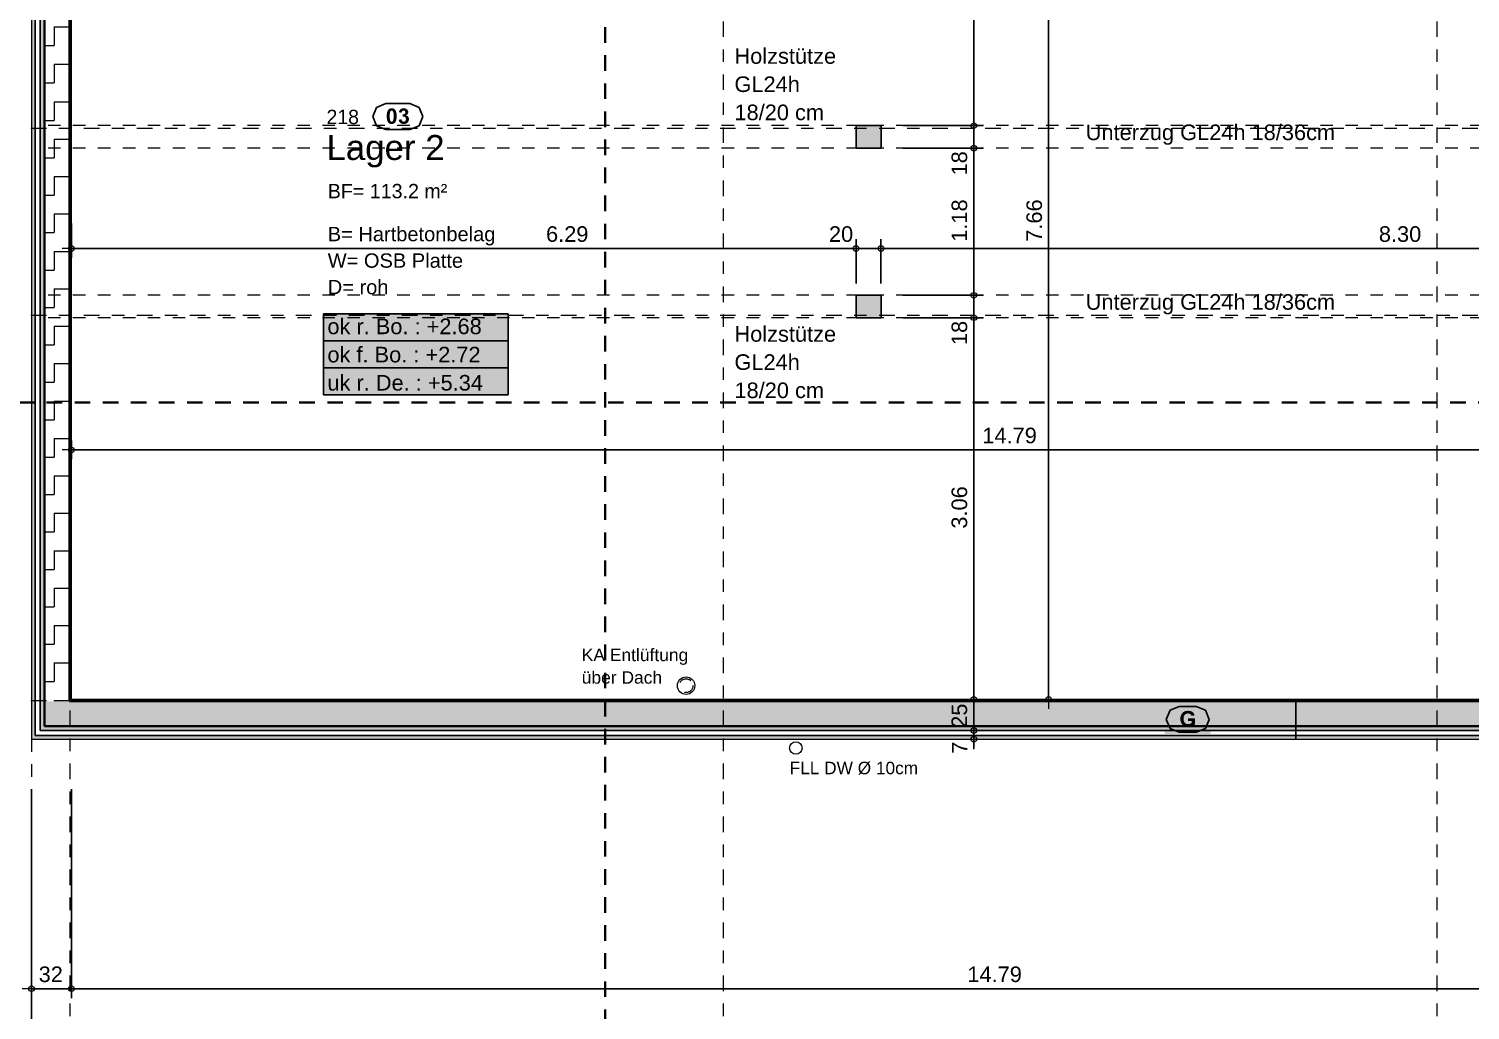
# Model space of a CAD drawing. Header units: metres. Extents: x -94.5 to -10.5, y 121.5 to 156.5.
# Drawn here: x -77.15 to -65.6, y 133.27 to 141.13 of the extents above; entities that cross this region are included whole.
import ezdxf

# ---------------------------------------------------------------- set-up
doc = ezdxf.new("R2010")
doc.units = ezdxf.units.M
doc.header["$PDMODE"] = 65
for name, pattern in [('AUSGEZOGEN', [0]), ('GETRENNT2_S10', [0.255, 0.125, -0.065, 0, -0.065]), ('PHANTOM2_S8', [0.13, 0.05, -0.04, 0, -0.04]), ('STRICHLINIE_S4', [0.165, 0.125, -0.04]), ('VERDECKT2_S2', [0.09, 0.05, -0.04])]:
    doc.linetypes.add(name, pattern=pattern)
for name, color, linetype, lineweight in [('XR$1$Allgemein', 7, 'AUSGEZOGEN', 18), ('XR$1$Bauachsen_grob', 7, 'GETRENNT2_S10', 13), ('XR$1$Daemmung', 7, 'AUSGEZOGEN', 18), ('XR$1$Hilfskonstruktion', 5, 'VERDECKT2_S2', 13), ('XR$1$Holz_Innenverkleidung', 7, 'AUSGEZOGEN', 25), ('XR$1$Holzbalken', 7, 'AUSGEZOGEN', 25), ('XR$1$Holzpfosten', 7, 'AUSGEZOGEN', 25), ('XR$1$Raumbezeichnung', 7, 'AUSGEZOGEN', 18), ('XR$1$Sanitaer_Allgemein_HK', 5, 'VERDECKT2_S2', 25), ('XR$1$Sanitaer_Leitungen', 250, 'AUSGEZOGEN', 18), ('XR$1$Sanitaer_Text', 250, 'AUSGEZOGEN', 18), ('XR$1$Schnittbegrenzung', 7, 'AUSGEZOGEN', 13), ('XR$1$Spengler', 7, 'AUSGEZOGEN', 18), ('XR$1$Text_Koten', 7, 'AUSGEZOGEN', 25), ('XR$1$Text_Werkplan_Ausfuehrung', 7, 'AUSGEZOGEN', 25), ('XR$1$Unterkonstruktion', 7, 'AUSGEZOGEN', 18), ('XR$1$Werkplan-_Ausfuehrungsmasse', 7, 'AUSGEZOGEN', 13)]:
    doc.layers.add(name, color=color, linetype=linetype, lineweight=lineweight)
doc.styles.add('ARIAL', font='ARIAL.TTF')
doc.dimstyles.new('_DIMSTYLE_3', dxfattribs={"dimtxt": 0.125, "dimasz": 0.15, "dimexe": 0, "dimexo": 0, "dimgap": 0.0625, "dimtad": 2, "dimrnd": 0.005, "dimzin": 4, "dimdsep": 46, "dimtxsty": 'ARIAL', "dimblk1": 'ALL_ML_KREIS', "dimblk2": 'ALL_ML_KREIS', "dimsah": 1, "dimcen": 0, "dimclrd": 256, "dimclre": 256, "dimclrt": 256, "dimadec": 0, "dimazin": 0, "dimtfac": 1, "dimtdec": 0, "dimtix": 1, "dimtmove": 2, "dimatfit": 3, "dimfxl": 0, "dimtzin": 0, "dimlwd": 0, "dimlwe": -1, "dimarcsym": 0})
doc.dimstyles.new('_DIMSTYLE_6', dxfattribs={"dimtxt": 0.125, "dimasz": 0.15, "dimexe": 0, "dimexo": 0, "dimgap": 0.0625, "dimtad": 2, "dimdec": 1, "dimlfac": 100, "dimrnd": 0.5, "dimzin": 4, "dimdsep": 46, "dimtxsty": 'ARIAL', "dimblk1": 'ALL_ML_KREIS', "dimblk2": 'ALL_ML_KREIS', "dimsah": 1, "dimcen": 0, "dimclrd": 256, "dimclre": 256, "dimclrt": 256, "dimadec": 0, "dimazin": 0, "dimtfac": 1, "dimtdec": 0, "dimtix": 1, "dimtmove": 2, "dimatfit": 3, "dimfxl": 0, "dimtvp": 1.2, "dimtzin": 0, "dimlwd": 0, "dimlwe": -1, "dimarcsym": 0})

# ---------------------------------------------------------------- blocks, each defined once
blk = doc.blocks.new('ALL_ML_KREIS')
at = {"color": 0, "linetype": 'ByBlock', "lineweight": -2}
for p, q in [((-1, 0), (0.5, 0)), ((0, -0.5), (0, 0.5))]:
    blk.add_line(p, q, dxfattribs=at)
blk.add_circle((0, 0), 0.15, dxfattribs=at)
blk = doc.blocks.new('*D155')
at = {"layer": 'DEFPOINTS'}
for p in [(-76.811, 135.758), (-78.531, 135.438), (-77.128, 135.438)]:
    blk.add_point(p, dxfattribs=at)
at = {"layer": 'XR$1$Werkplan-_Ausfuehrungsmasse', "lineweight": -2}
for p, q in [((-77.531, 135.758), (-78.531, 135.758)), ((-78.531, 135.438), (-78.531, 135.758)), ((-77.531, 135.438), (-78.531, 135.438))]:
    blk.add_line(p, q, dxfattribs=at)
at = {"layer": 'XR$1$Werkplan-_Ausfuehrungsmasse', "xscale": 0.15, "yscale": 0.15, "zscale": 0.15}
for p, rotation in [((-78.531, 135.758), 90), ((-78.531, 135.438), 270)]:
    blk.add_blockref('ALL_ML_KREIS', p, dxfattribs=dict(at, rotation=rotation))
at = {"layer": 'XR$1$Werkplan-_Ausfuehrungsmasse', "insert": (-78.645, 135.593), "char_height": 0.125, "width": 0.5, "attachment_point": 5, "rotation": 90, "style": 'ARIAL'}
blk.add_mtext('\\A1;{\\A1;{32\\H0.082500;\\S^ ;}}', dxfattribs=at)
blk = doc.blocks.new('*D156')
at = {"layer": 'DEFPOINTS'}
for p in [(-76.811, 143.418), (-78.531, 135.758), (-76.811, 135.758)]:
    blk.add_point(p, dxfattribs=at)
at = {"layer": 'XR$1$Werkplan-_Ausfuehrungsmasse', "lineweight": -2}
for p, q in [((-77.531, 143.418), (-78.531, 143.418)), ((-78.531, 135.758), (-78.531, 143.418)), ((-77.531, 135.758), (-78.531, 135.758))]:
    blk.add_line(p, q, dxfattribs=at)
at = {"layer": 'XR$1$Werkplan-_Ausfuehrungsmasse', "xscale": 0.15, "yscale": 0.15, "zscale": 0.15}
for p, rotation in [((-78.531, 143.418), 90), ((-78.531, 135.758), 270)]:
    blk.add_blockref('ALL_ML_KREIS', p, dxfattribs=dict(at, rotation=rotation))
at = {"layer": 'XR$1$Werkplan-_Ausfuehrungsmasse', "insert": (-78.645, 139.597), "char_height": 0.125, "width": 0.5, "attachment_point": 5, "rotation": 90, "style": 'ARIAL'}
blk.add_mtext('\\A1;{\\A1;{7.66\\H0.082500;\\S^ ;}}', dxfattribs=at)
blk = doc.blocks.new('*D158')
at = {"layer": 'DEFPOINTS'}
for p in [(-77.131, 143.738), (-79.131, 135.438), (-77.131, 135.438)]:
    blk.add_point(p, dxfattribs=at)
at = {"layer": 'XR$1$Werkplan-_Ausfuehrungsmasse', "lineweight": -2}
for p, q in [((-78.131, 143.738), (-79.131, 143.738)), ((-79.131, 135.438), (-79.131, 143.738)), ((-78.131, 135.438), (-79.131, 135.438))]:
    blk.add_line(p, q, dxfattribs=at)
at = {"layer": 'XR$1$Werkplan-_Ausfuehrungsmasse', "xscale": 0.15, "yscale": 0.15, "zscale": 0.15}
for p, rotation in [((-79.131, 143.738), 90), ((-79.131, 135.438), 270)]:
    blk.add_blockref('ALL_ML_KREIS', p, dxfattribs=dict(at, rotation=rotation))
at = {"layer": 'XR$1$Werkplan-_Ausfuehrungsmasse', "insert": (-79.245, 139.597), "char_height": 0.125, "width": 0.5, "attachment_point": 5, "rotation": 90, "style": 'ARIAL'}
blk.add_mtext('\\A1;{\\A1;{8.30\\H0.082500;\\S^ ;}}', dxfattribs=at)
blk = doc.blocks.new('*D172')
at = {"layer": 'DEFPOINTS'}
for p in [(-76.811, 143.418), (-76.811, 135.758), (-68.977, 135.758)]:
    blk.add_point(p, dxfattribs=at)
at = {"layer": 'XR$1$Werkplan-_Ausfuehrungsmasse', "lineweight": -2}
for p, q in [((-68.977, 143.418), (-68.977, 143.418)), ((-68.977, 135.758), (-68.977, 143.418)), ((-68.977, 135.758), (-68.977, 135.758))]:
    blk.add_line(p, q, dxfattribs=at)
at = {"layer": 'XR$1$Werkplan-_Ausfuehrungsmasse', "xscale": 0.15, "yscale": 0.15, "zscale": 0.15}
for p, rotation in [((-68.977, 143.418), 90), ((-68.977, 135.758), 270)]:
    blk.add_blockref('ALL_ML_KREIS', p, dxfattribs=dict(at, rotation=rotation))
at = {"layer": 'XR$1$Werkplan-_Ausfuehrungsmasse', "insert": (-69.092, 139.597), "char_height": 0.125, "width": 0.5, "attachment_point": 5, "rotation": 90, "style": 'ARIAL'}
blk.add_mtext('\\A1;{\\A1;{7.66\\H0.082500;\\S^ ;}}', dxfattribs=at)
blk = doc.blocks.new('*D173')
at = {"layer": 'DEFPOINTS'}
for p in [(-77.128, 135.438), (-77.061, 135.508), (-69.577, 135.438)]:
    blk.add_point(p, dxfattribs=at)
at = {"layer": 'XR$1$Werkplan-_Ausfuehrungsmasse', "lineweight": -2}
for p, q in [((-69.577, 135.508), (-69.577, 135.508)), ((-69.577, 135.438), (-69.577, 135.508)), ((-69.577, 135.438), (-69.577, 135.438))]:
    blk.add_line(p, q, dxfattribs=at)
at = {"layer": 'XR$1$Werkplan-_Ausfuehrungsmasse', "xscale": 0.15, "yscale": 0.15, "zscale": 0.15}
for p, rotation in [((-69.577, 135.438), 270), ((-69.577, 135.508), 90)]:
    blk.add_blockref('ALL_ML_KREIS', p, dxfattribs=dict(at, rotation=rotation))
at = {"layer": 'XR$1$Werkplan-_Ausfuehrungsmasse', "insert": (-69.69, 135.37), "char_height": 0.125, "width": 0.375, "attachment_point": 5, "rotation": 90, "style": 'ARIAL'}
blk.add_mtext('\\A1;{\\A1;{7\\H0.082500;\\S^ ;}}', dxfattribs=at)
blk = doc.blocks.new('*D174')
at = {"layer": 'DEFPOINTS'}
for p in [(-76.811, 135.758), (-77.061, 135.508), (-69.577, 135.508)]:
    blk.add_point(p, dxfattribs=at)
at = {"layer": 'XR$1$Werkplan-_Ausfuehrungsmasse', "lineweight": -2}
for p, q in [((-69.577, 135.758), (-69.577, 135.758)), ((-69.577, 135.508), (-69.577, 135.758)), ((-69.577, 135.508), (-69.577, 135.508))]:
    blk.add_line(p, q, dxfattribs=at)
at = {"layer": 'XR$1$Werkplan-_Ausfuehrungsmasse', "xscale": 0.15, "yscale": 0.15, "zscale": 0.15}
for p, rotation in [((-69.577, 135.758), 90), ((-69.577, 135.508), 270)]:
    blk.add_blockref('ALL_ML_KREIS', p, dxfattribs=dict(at, rotation=rotation))
at = {"layer": 'XR$1$Werkplan-_Ausfuehrungsmasse', "insert": (-69.692, 135.627), "char_height": 0.125, "width": 0.5, "attachment_point": 5, "rotation": 90, "style": 'ARIAL'}
blk.add_mtext('\\A1;{\\A1;{25\\H0.082500;\\S^ ;}}', dxfattribs=at)
blk = doc.blocks.new('*D175')
at = {"layer": 'DEFPOINTS'}
for p in [(-70.321, 138.818), (-76.811, 135.758), (-69.577, 135.758)]:
    blk.add_point(p, dxfattribs=at)
at = {"layer": 'XR$1$Werkplan-_Ausfuehrungsmasse', "lineweight": -2}
for p, q in [((-70.146, 138.818), (-69.577, 138.818)), ((-69.577, 135.758), (-69.577, 138.818)), ((-69.577, 135.758), (-69.577, 135.758))]:
    blk.add_line(p, q, dxfattribs=at)
at = {"layer": 'XR$1$Werkplan-_Ausfuehrungsmasse', "xscale": 0.15, "yscale": 0.15, "zscale": 0.15}
for p, rotation in [((-69.577, 138.818), 90), ((-69.577, 135.758), 270)]:
    blk.add_blockref('ALL_ML_KREIS', p, dxfattribs=dict(at, rotation=rotation))
at = {"layer": 'XR$1$Werkplan-_Ausfuehrungsmasse', "insert": (-69.692, 137.297), "char_height": 0.125, "width": 0.5, "attachment_point": 5, "rotation": 90, "style": 'ARIAL'}
blk.add_mtext('\\A1;{\\A1;{3.06\\H0.082500;\\S^ ;}}', dxfattribs=at)
blk = doc.blocks.new('*D176')
at = {"layer": 'DEFPOINTS'}
for p in [(-70.321, 138.998), (-70.321, 138.818), (-69.577, 138.818)]:
    blk.add_point(p, dxfattribs=at)
at = {"layer": 'XR$1$Werkplan-_Ausfuehrungsmasse', "lineweight": -2}
for p, q in [((-70.146, 138.998), (-69.577, 138.998)), ((-69.577, 138.818), (-69.577, 138.998)), ((-70.146, 138.818), (-69.577, 138.818))]:
    blk.add_line(p, q, dxfattribs=at)
at = {"layer": 'XR$1$Werkplan-_Ausfuehrungsmasse', "xscale": 0.15, "yscale": 0.15, "zscale": 0.15}
for p, rotation in [((-69.577, 138.998), 90), ((-69.577, 138.818), 270)]:
    blk.add_blockref('ALL_ML_KREIS', p, dxfattribs=dict(at, rotation=rotation))
at = {"layer": 'XR$1$Werkplan-_Ausfuehrungsmasse', "insert": (-69.692, 138.696), "char_height": 0.125, "width": 0.5, "attachment_point": 5, "rotation": 90, "style": 'ARIAL'}
blk.add_mtext('\\A1;{\\A1;{18\\H0.082500;\\S^ ;}}', dxfattribs=at)
blk = doc.blocks.new('*D177')
at = {"layer": 'DEFPOINTS'}
for p in [(-70.321, 140.178), (-70.321, 138.998), (-69.577, 138.998)]:
    blk.add_point(p, dxfattribs=at)
at = {"layer": 'XR$1$Werkplan-_Ausfuehrungsmasse', "lineweight": -2}
for p, q in [((-70.146, 140.178), (-69.577, 140.178)), ((-69.577, 138.998), (-69.577, 140.178)), ((-70.146, 138.998), (-69.577, 138.998))]:
    blk.add_line(p, q, dxfattribs=at)
at = {"layer": 'XR$1$Werkplan-_Ausfuehrungsmasse', "xscale": 0.15, "yscale": 0.15, "zscale": 0.15}
for p, rotation in [((-69.577, 140.178), 90), ((-69.577, 138.998), 270)]:
    blk.add_blockref('ALL_ML_KREIS', p, dxfattribs=dict(at, rotation=rotation))
at = {"layer": 'XR$1$Werkplan-_Ausfuehrungsmasse', "insert": (-69.692, 139.597), "char_height": 0.125, "width": 0.5, "attachment_point": 5, "rotation": 90, "style": 'ARIAL'}
blk.add_mtext('\\A1;{\\A1;{1.18\\H0.082500;\\S^ ;}}', dxfattribs=at)
blk = doc.blocks.new('*D178')
at = {"layer": 'DEFPOINTS'}
for p in [(-70.321, 140.358), (-70.321, 140.178), (-69.577, 140.178)]:
    blk.add_point(p, dxfattribs=at)
at = {"layer": 'XR$1$Werkplan-_Ausfuehrungsmasse', "lineweight": -2}
for p, q in [((-70.146, 140.358), (-69.577, 140.358)), ((-69.577, 140.178), (-69.577, 140.358)), ((-70.146, 140.178), (-69.577, 140.178))]:
    blk.add_line(p, q, dxfattribs=at)
at = {"layer": 'XR$1$Werkplan-_Ausfuehrungsmasse', "xscale": 0.15, "yscale": 0.15, "zscale": 0.15}
for p, rotation in [((-69.577, 140.358), 90), ((-69.577, 140.178), 270)]:
    blk.add_blockref('ALL_ML_KREIS', p, dxfattribs=dict(at, rotation=rotation))
at = {"layer": 'XR$1$Werkplan-_Ausfuehrungsmasse', "insert": (-69.692, 140.056), "char_height": 0.125, "width": 0.5, "attachment_point": 5, "rotation": 90, "style": 'ARIAL'}
blk.add_mtext('\\A1;{\\A1;{18\\H0.082500;\\S^ ;}}', dxfattribs=at)
blk = doc.blocks.new('*D179')
at = {"layer": 'DEFPOINTS'}
for p in [(-72.225, 143.418), (-70.321, 140.358), (-69.577, 140.358)]:
    blk.add_point(p, dxfattribs=at)
at = {"layer": 'XR$1$Werkplan-_Ausfuehrungsmasse', "lineweight": -2}
for p, q in [((-69.577, 143.418), (-69.577, 143.418)), ((-69.577, 140.358), (-69.577, 143.418)), ((-70.146, 140.358), (-69.577, 140.358))]:
    blk.add_line(p, q, dxfattribs=at)
at = {"layer": 'XR$1$Werkplan-_Ausfuehrungsmasse', "xscale": 0.15, "yscale": 0.15, "zscale": 0.15}
for p, rotation in [((-69.577, 143.418), 90), ((-69.577, 140.358), 270)]:
    blk.add_blockref('ALL_ML_KREIS', p, dxfattribs=dict(at, rotation=rotation))
at = {"layer": 'XR$1$Werkplan-_Ausfuehrungsmasse', "insert": (-69.692, 141.77), "char_height": 0.125, "width": 0.5, "attachment_point": 5, "rotation": 90, "style": 'ARIAL'}
blk.add_mtext('\\A1;{\\A1;{3.06\\H0.082500;\\S^ ;}}', dxfattribs=at)
blk = doc.blocks.new('*D247')
at = {"layer": 'DEFPOINTS'}
for p in [(-76.811, 143.418), (-76.811, 139.373), (-70.521, 138.998)]:
    blk.add_point(p, dxfattribs=at)
at = {"layer": 'XR$1$Werkplan-_Ausfuehrungsmasse', "lineweight": -2}
for p, q in [((-76.811, 139.573), (-76.811, 139.373)), ((-76.811, 139.373), (-70.521, 139.373)), ((-70.521, 139.093), (-70.521, 139.373))]:
    blk.add_line(p, q, dxfattribs=at)
at = {"layer": 'XR$1$Werkplan-_Ausfuehrungsmasse', "xscale": 0.15, "yscale": 0.15, "zscale": 0.15, "rotation": 180}
blk.add_blockref('ALL_ML_KREIS', (-76.811, 139.373), dxfattribs=at)
at = {"layer": 'XR$1$Werkplan-_Ausfuehrungsmasse', "xscale": 0.15, "yscale": 0.15, "zscale": 0.15}
blk.add_blockref('ALL_ML_KREIS', (-70.521, 139.373), dxfattribs=at)
at = {"layer": 'XR$1$Werkplan-_Ausfuehrungsmasse', "insert": (-72.836, 139.488), "char_height": 0.125, "width": 0.5, "attachment_point": 5, "style": 'ARIAL'}
blk.add_mtext('\\A1;{\\A1;{6.29\\H0.082500;\\S^ ;}}', dxfattribs=at)
blk = doc.blocks.new('*D248')
at = {"layer": 'DEFPOINTS'}
for p in [(-70.521, 139.373), (-70.521, 138.998), (-70.321, 138.998)]:
    blk.add_point(p, dxfattribs=at)
at = {"layer": 'XR$1$Werkplan-_Ausfuehrungsmasse', "lineweight": -2}
for p, q in [((-70.521, 139.093), (-70.521, 139.373)), ((-70.521, 139.373), (-70.321, 139.373)), ((-70.321, 139.093), (-70.321, 139.373))]:
    blk.add_line(p, q, dxfattribs=at)
at = {"layer": 'XR$1$Werkplan-_Ausfuehrungsmasse', "xscale": 0.15, "yscale": 0.15, "zscale": 0.15, "rotation": 180}
blk.add_blockref('ALL_ML_KREIS', (-70.521, 139.373), dxfattribs=at)
at = {"layer": 'XR$1$Werkplan-_Ausfuehrungsmasse', "xscale": 0.15, "yscale": 0.15, "zscale": 0.15}
blk.add_blockref('ALL_ML_KREIS', (-70.321, 139.373), dxfattribs=at)
at = {"layer": 'XR$1$Werkplan-_Ausfuehrungsmasse', "insert": (-70.641, 139.488), "char_height": 0.125, "width": 0.5, "attachment_point": 5, "style": 'ARIAL'}
blk.add_mtext('\\A1;{\\A1;{20\\H0.082500;\\S^ ;}}', dxfattribs=at)
blk = doc.blocks.new('*D249')
at = {"layer": 'DEFPOINTS'}
for p in [(-70.321, 139.373), (-70.321, 138.998), (-62.018, 135.758)]:
    blk.add_point(p, dxfattribs=at)
at = {"layer": 'XR$1$Werkplan-_Ausfuehrungsmasse', "lineweight": -2}
for p, q in [((-70.321, 139.093), (-70.321, 139.373)), ((-70.321, 139.373), (-62.018, 139.373)), ((-62.018, 139.083), (-62.018, 139.373))]:
    blk.add_line(p, q, dxfattribs=at)
at = {"layer": 'XR$1$Werkplan-_Ausfuehrungsmasse', "xscale": 0.15, "yscale": 0.15, "zscale": 0.15, "rotation": 180}
blk.add_blockref('ALL_ML_KREIS', (-70.321, 139.373), dxfattribs=at)
at = {"layer": 'XR$1$Werkplan-_Ausfuehrungsmasse', "xscale": 0.15, "yscale": 0.15, "zscale": 0.15}
blk.add_blockref('ALL_ML_KREIS', (-62.018, 139.373), dxfattribs=at)
at = {"layer": 'XR$1$Werkplan-_Ausfuehrungsmasse', "insert": (-66.16, 139.488), "char_height": 0.125, "width": 0.5, "attachment_point": 5, "style": 'ARIAL'}
blk.add_mtext('\\A1;{\\A1;{8.30\\H0.082500;\\S^ ;}}', dxfattribs=at)
blk = doc.blocks.new('*D274')
at = {"layer": 'DEFPOINTS'}
for p in [(-76.811, 135.758), (-77.131, 135.438), (-77.131, 133.438)]:
    blk.add_point(p, dxfattribs=at)
at = {"layer": 'XR$1$Werkplan-_Ausfuehrungsmasse', "lineweight": -2}
for p, q in [((-77.131, 135.038), (-77.131, 133.438)), ((-76.811, 135.038), (-76.811, 133.438)), ((-77.131, 133.438), (-76.811, 133.438))]:
    blk.add_line(p, q, dxfattribs=at)
at = {"layer": 'XR$1$Werkplan-_Ausfuehrungsmasse', "xscale": 0.15, "yscale": 0.15, "zscale": 0.15, "rotation": 180}
blk.add_blockref('ALL_ML_KREIS', (-77.131, 133.438), dxfattribs=at)
at = {"layer": 'XR$1$Werkplan-_Ausfuehrungsmasse', "xscale": 0.15, "yscale": 0.15, "zscale": 0.15}
blk.add_blockref('ALL_ML_KREIS', (-76.811, 133.438), dxfattribs=at)
at = {"layer": 'XR$1$Werkplan-_Ausfuehrungsmasse', "insert": (-76.976, 133.553), "char_height": 0.125, "width": 0.5, "attachment_point": 5, "style": 'ARIAL'}
blk.add_mtext('\\A1;{\\A1;{32\\H0.082500;\\S^ ;}}', dxfattribs=at)
blk = doc.blocks.new('*D275')
at = {"layer": 'DEFPOINTS'}
for p in [(-76.811, 135.758), (-62.018, 135.758), (-76.811, 133.438)]:
    blk.add_point(p, dxfattribs=at)
at = {"layer": 'XR$1$Werkplan-_Ausfuehrungsmasse', "lineweight": -2}
for p, q in [((-76.811, 135.038), (-76.811, 133.438)), ((-62.018, 135.038), (-62.018, 133.438)), ((-76.811, 133.438), (-62.018, 133.438))]:
    blk.add_line(p, q, dxfattribs=at)
at = {"layer": 'XR$1$Werkplan-_Ausfuehrungsmasse', "xscale": 0.15, "yscale": 0.15, "zscale": 0.15, "rotation": 180}
blk.add_blockref('ALL_ML_KREIS', (-76.811, 133.438), dxfattribs=at)
at = {"layer": 'XR$1$Werkplan-_Ausfuehrungsmasse', "xscale": 0.15, "yscale": 0.15, "zscale": 0.15}
blk.add_blockref('ALL_ML_KREIS', (-62.018, 133.438), dxfattribs=at)
at = {"layer": 'XR$1$Werkplan-_Ausfuehrungsmasse', "insert": (-69.41, 133.553), "char_height": 0.125, "width": 0.625, "attachment_point": 5, "style": 'ARIAL'}
blk.add_mtext('\\A1;{\\A1;{14.79\\H0.082500;\\S^ ;}}', dxfattribs=at)
blk = doc.blocks.new('*D306')
at = {"layer": 'DEFPOINTS'}
for p in [(-77.131, 135.438), (-61.698, 135.438), (-77.131, 132.438)]:
    blk.add_point(p, dxfattribs=at)
at = {"layer": 'XR$1$Werkplan-_Ausfuehrungsmasse', "lineweight": -2}
for p, q in [((-77.131, 134.348), (-77.131, 132.438)), ((-61.698, 133.438), (-61.698, 132.438)), ((-77.131, 132.438), (-61.698, 132.438))]:
    blk.add_line(p, q, dxfattribs=at)
at = {"layer": 'XR$1$Werkplan-_Ausfuehrungsmasse', "xscale": 0.15, "yscale": 0.15, "zscale": 0.15, "rotation": 180}
blk.add_blockref('ALL_ML_KREIS', (-77.131, 132.438), dxfattribs=at)
at = {"layer": 'XR$1$Werkplan-_Ausfuehrungsmasse', "xscale": 0.15, "yscale": 0.15, "zscale": 0.15}
blk.add_blockref('ALL_ML_KREIS', (-61.698, 132.438), dxfattribs=at)
at = {"layer": 'XR$1$Werkplan-_Ausfuehrungsmasse', "insert": (-69.41, 132.553), "char_height": 0.125, "width": 0.625, "attachment_point": 5, "style": 'ARIAL'}
blk.add_mtext('\\A1;{\\A1;{15.43\\H0.082500;\\S^ ;}}', dxfattribs=at)
blk = doc.blocks.new('*D311')
at = {"layer": 'DEFPOINTS'}
for p in [(-28.458, 136.333), (-77.131, 135.438), (-77.131, 131.838)]:
    blk.add_point(p, dxfattribs=at)
at = {"layer": 'XR$1$Werkplan-_Ausfuehrungsmasse', "lineweight": -2}
for p, q in [((-77.131, 132.838), (-77.131, 131.838)), ((-28.458, 132.838), (-28.458, 131.838)), ((-77.131, 131.838), (-28.458, 131.838))]:
    blk.add_line(p, q, dxfattribs=at)
at = {"layer": 'XR$1$Werkplan-_Ausfuehrungsmasse', "xscale": 0.15, "yscale": 0.15, "zscale": 0.15, "rotation": 180}
blk.add_blockref('ALL_ML_KREIS', (-77.131, 131.838), dxfattribs=at)
at = {"layer": 'XR$1$Werkplan-_Ausfuehrungsmasse', "xscale": 0.15, "yscale": 0.15, "zscale": 0.15}
blk.add_blockref('ALL_ML_KREIS', (-28.458, 131.838), dxfattribs=at)
at = {"layer": 'XR$1$Werkplan-_Ausfuehrungsmasse', "insert": (-52.79, 131.953), "char_height": 0.125, "width": 0.625, "attachment_point": 5, "style": 'ARIAL'}
blk.add_mtext('\\A1;{\\A1;{48.67\\H0.082500;\\S^ ;}}', dxfattribs=at)
blk = doc.blocks.new('COMPLEXOBJECT_7')
at = {"layer": 'XR$1$Bauachsen_grob', "color": 8}
for p, q in [((-76.821, 130.869), (-76.821, 153.502)), ((-71.583, 130.869), (-71.583, 153.502)), ((-65.863, 130.869), (-65.863, 153.502)), ((-80.961, 140.338), (-13.461, 140.338)), ((-80.961, 138.838), (-13.461, 138.838)), ((-80.961, 135.748), (-13.461, 135.748))]:
    blk.add_line(p, q, dxfattribs=at)
blk = doc.blocks.new('COMPLEXOBJECT_8')
at = {"layer": 'XR$1$Schnittbegrenzung', "color": 12, "linetype": 'STRICHLINIE_S4', "lineweight": 35}
blk.add_line((-72.531, 155.322), (-72.531, 129.049), dxfattribs=at)
blk = doc.blocks.new('COMPLEXOBJECT_9')
at = {"layer": 'XR$1$Schnittbegrenzung', "color": 12, "linetype": 'STRICHLINIE_S4', "lineweight": 35}
blk.add_line((-28.959, 138.139), (-82.781, 138.139), dxfattribs=at)
blk = doc.blocks.new('*D520')
at = {"layer": 'DEFPOINTS'}
for p in [(-76.811, 137.758), (-76.811, 135.758), (-62.018, 135.758)]:
    blk.add_point(p, dxfattribs=at)
at = {"layer": 'XR$1$Werkplan-_Ausfuehrungsmasse', "lineweight": -2}
for p, q in [((-76.811, 137.758), (-76.811, 137.758)), ((-76.811, 137.758), (-62.018, 137.758)), ((-62.018, 137.758), (-62.018, 137.758))]:
    blk.add_line(p, q, dxfattribs=at)
at = {"layer": 'XR$1$Werkplan-_Ausfuehrungsmasse', "xscale": 0.15, "yscale": 0.15, "zscale": 0.15, "rotation": 180}
blk.add_blockref('ALL_ML_KREIS', (-76.811, 137.758), dxfattribs=at)
at = {"layer": 'XR$1$Werkplan-_Ausfuehrungsmasse', "xscale": 0.15, "yscale": 0.15, "zscale": 0.15}
blk.add_blockref('ALL_ML_KREIS', (-62.018, 137.758), dxfattribs=at)
at = {"layer": 'XR$1$Werkplan-_Ausfuehrungsmasse', "insert": (-69.29, 137.873), "char_height": 0.125, "width": 0.625, "attachment_point": 5, "style": 'ARIAL'}
blk.add_mtext('\\A1;{\\A1;{14.79\\H0.082500;\\S^ ;}}', dxfattribs=at)

msp = doc.modelspace()

# ---------------------------------------------------------------- hatches: boundary and pattern name
at = {"layer": 'XR$1$Allgemein', "lineweight": 13}
for points in [[(-77.1306, 143.708), (-77.1306, 135.468), (-77.1006, 135.468), (-77.1006, 143.708)], [(-77.1306, 135.438), (-61.6981, 135.438), (-61.6981, 135.468), (-77.1306, 135.468)]]:
    msp.add_hatch(color=8, dxfattribs=at).paths.add_polyline_path(points)
at = {"layer": 'XR$1$Daemmung', "lineweight": 13}
for points in [[(-77.0606, 143.633), (-77.0606, 135.543), (-77.0256, 135.543), (-77.0256, 143.633)], [(-77.0606, 135.508), (-61.7681, 135.508), (-61.7681, 135.543), (-77.0606, 135.543)]]:
    msp.add_hatch(color=42, dxfattribs=at).paths.add_polyline_path(points)
h = msp.add_hatch(dxfattribs=at)
h.set_pattern_fill('MUSTER', color=256, scale=0.15, angle=270, style=0, pattern_type=2)
h.set_pattern_definition([(270, (0.3, -0.3), (0.15, -0.15), [0.15, -0.15]), (360, (0.3, -0.3), (0.15, 0.15), [0.15, -0.15])])
h.paths.add_polyline_path([(-77.0256, 143.433), (-77.0256, 135.743), (-76.8256, 135.743), (-76.8256, 143.433)], flags=0)
h = msp.add_hatch(dxfattribs=at)
h.set_pattern_fill('MUSTER', color=256, scale=0.15, style=0, pattern_type=2)
h.set_pattern_definition([(0, (0.3, 0.3), (0.15, 0.15), [0.15, -0.15]), (90, (0.3, 0.3), (-0.15, 0.15), [0.15, -0.15])])
h.paths.add_polyline_path([(-77.0256, 135.543), (-61.8031, 135.543), (-61.8031, 135.743), (-77.0256, 135.743)], flags=0)
at = {"layer": 'XR$1$Holz_Innenverkleidung', "lineweight": 13}
for points in [[(-76.8256, 143.418), (-76.8256, 135.758), (-76.8106, 135.758), (-76.8106, 143.418)], [(-76.8256, 135.743), (-62.0031, 135.743), (-62.0031, 135.758), (-76.8256, 135.758)]]:
    msp.add_hatch(color=35, dxfattribs=at).paths.add_polyline_path(points)
at = {"layer": 'XR$1$Holzpfosten', "lineweight": 13}
for points in [[(-70.5206, 140.178), (-70.3206, 140.178), (-70.3206, 140.358), (-70.5206, 140.358)], [(-70.5206, 138.818), (-70.3206, 138.818), (-70.3206, 138.998), (-70.5206, 138.998)]]:
    msp.add_hatch(color=35, dxfattribs=at).paths.add_polyline_path(points)
at = {"layer": 'XR$1$Text_Koten'}
msp.add_hatch(color=254, dxfattribs=at).paths.add_polyline_path([(-74.7886, 138.8486), (-74.7886, 138.1986), (-73.3086, 138.1986), (-73.3086, 138.8486)])
at = {"layer": 'XR$1$Text_Werkplan_Ausfuehrung'}
h = msp.add_hatch(color=55, dxfattribs=at)
h.paths.add_polyline_path([(-74.2432, 140.498), (-74.2594, 140.4948), (-74.2716, 140.4852), (-74.2808, 140.4648), (-74.2838, 140.4344), (-74.281, 140.404), (-74.2727, 140.3845), (-74.2597, 140.3739), (-74.2432, 140.3704), (-74.2271, 140.3736), (-74.2149, 140.3832), (-74.2057, 140.4037), (-74.2027, 140.4342), (-74.2057, 140.4647), (-74.2149, 140.4851), (-74.2271, 140.4948)])
h.paths.add_polyline_path([(-74.2474, 140.4774), (-74.2432, 140.4781), (-74.2391, 140.4774), (-74.2355, 140.4753), (-74.2324, 140.4712), (-74.2299, 140.4644), (-74.2283, 140.4527), (-74.2277, 140.4342), (-74.2283, 140.4154), (-74.2302, 140.403), (-74.2324, 140.397), (-74.2355, 140.3931), (-74.2391, 140.391), (-74.2432, 140.3903), (-74.2473, 140.391), (-74.251, 140.3931), (-74.254, 140.3972), (-74.2566, 140.404), (-74.2582, 140.4157), (-74.2588, 140.4342), (-74.2582, 140.453), (-74.2563, 140.4654), (-74.254, 140.4715), (-74.251, 140.4753)], flags=16)
for color, points in [(55, [(-74.1875, 140.4058), (-74.1834, 140.3915), (-74.1746, 140.3802), (-74.1619, 140.3729), (-74.1464, 140.3704), (-74.13, 140.3733), (-74.1165, 140.382), (-74.1075, 140.3949), (-74.1045, 140.4101), (-74.1061, 140.4206), (-74.1109, 140.4295), (-74.1184, 140.436), (-74.128, 140.4398), (-74.1145, 140.4512), (-74.11, 140.466), (-74.1122, 140.477), (-74.1188, 140.4868), (-74.1312, 140.4952), (-74.1471, 140.498), (-74.157, 140.497), (-74.1658, 140.4941), (-74.1732, 140.4895), (-74.1787, 140.4835), (-74.1828, 140.4756), (-74.1857, 140.4654), (-74.1636, 140.4616), (-74.1618, 140.4688), (-74.1583, 140.474), (-74.1535, 140.4772), (-74.1478, 140.4783), (-74.1422, 140.4774), (-74.1378, 140.4745), (-74.135, 140.4702), (-74.1341, 140.4645), (-74.1353, 140.4579), (-74.1392, 140.4527), (-74.1454, 140.4494), (-74.154, 140.4485), (-74.1566, 140.429), (-74.1507, 140.4303), (-74.1457, 140.4307), (-74.1393, 140.4294), (-74.1339, 140.4255), (-74.1303, 140.4192), (-74.1291, 140.4111), (-74.1304, 140.4026), (-74.1342, 140.396), (-74.1398, 140.3918), (-74.1466, 140.3903), (-74.153, 140.3915), (-74.1584, 140.3951), (-74.1623, 140.4008), (-74.1644, 140.4086)]), (7, [(-68.0467, 135.4814), (-67.6779, 135.4814), (-67.6779, 135.5933), (-67.6775, 135.598), (-67.6779, 135.6028), (-67.6779, 135.7147), (-68.0467, 135.7147), (-68.0467, 135.598), (-68.0467, 135.598)]), (55, [(-67.8591, 135.5855), (-67.8303, 135.5855), (-67.8303, 135.5698), (-67.8365, 135.5657), (-67.8439, 135.5622), (-67.8519, 135.5599), (-67.8598, 135.5592), (-67.8743, 135.5619), (-67.8857, 135.5703), (-67.8932, 135.5842), (-67.8956, 135.6037), (-67.8932, 135.6218), (-67.8859, 135.6348), (-67.8744, 135.6427), (-67.8596, 135.6453), (-67.8495, 135.6439), (-67.8413, 135.6399), (-67.8352, 135.6336), (-67.8314, 135.6254), (-67.8064, 135.63), (-67.8124, 135.6454), (-67.8232, 135.657), (-67.8388, 135.6644), (-67.8596, 135.6668), (-67.876, 135.6653), (-67.8895, 135.6606), (-67.9034, 135.6507), (-67.9134, 135.6373), (-67.9196, 135.6211), (-67.9216, 135.6026), (-67.9198, 135.5853), (-67.9143, 135.5694), (-67.9052, 135.5558), (-67.8924, 135.5458), (-67.8765, 135.5397), (-67.8582, 135.5376), (-67.8429, 135.5391), (-67.8277, 135.5435), (-67.8144, 135.5497), (-67.8047, 135.5569), (-67.8047, 135.6067), (-67.8591, 135.6067)])]:
    msp.add_hatch(color=color, dxfattribs=at).paths.add_polyline_path(points)

# ---------------------------------------------------------------- linework, layer by layer
at = {"layer": 'XR$1$Allgemein', "lineweight": 18}
for p, q in [((-77.1306, 143.708), (-77.1306, 135.468)), ((-77.1006, 135.508), (-77.1006, 143.668)), ((-77.1306, 135.468), (-77.1306, 135.438)), ((-77.1306, 135.438), (-61.6981, 135.438)), ((-77.1006, 135.468), (-77.1006, 135.508)), ((-61.7281, 135.468), (-77.1006, 135.468))]:
    msp.add_line(p, q, dxfattribs=at)
at = {"layer": 'XR$1$Daemmung', "lineweight": 18}
for p, q in [((-77.0606, 143.633), (-77.0606, 135.543)), ((-77.0256, 135.743), (-77.0256, 143.433)), ((-77.0256, 135.543), (-77.0256, 135.743)), ((-77.0606, 135.543), (-77.0606, 135.508)), ((-61.8031, 135.543), (-77.0256, 135.543)), ((-77.0606, 135.508), (-61.7681, 135.508))]:
    msp.add_line(p, q, dxfattribs=at)
at = {"layer": 'XR$1$Daemmung', "lineweight": 35}
for p, q in [((-77.0256, 143.433), (-77.0256, 135.743)), ((-76.8256, 135.9119), (-76.8256, 143.418)), ((-76.8256, 135.758), (-76.8256, 135.9119)), ((-77.0256, 135.743), (-77.0256, 135.543)), ((-76.8256, 135.743), (-76.8256, 135.758)), ((-62.0031, 135.743), (-76.8256, 135.743)), ((-77.0256, 135.543), (-61.8031, 135.543))]:
    msp.add_line(p, q, dxfattribs=at)
at = {"layer": 'XR$1$Hilfskonstruktion', "color": 6, "linetype": 'AUSGEZOGEN', "lineweight": 25}
msp.add_line((-66.9946, 135.438), (-66.9946, 135.758), dxfattribs=at)
at = {"layer": 'XR$1$Hilfskonstruktion'}
msp.add_line((-77.1306, 135.438), (-77.1306, 123.2498), dxfattribs=at)
at = {"layer": 'XR$1$Holz_Innenverkleidung', "lineweight": 18}
for p, q in [((-76.8256, 143.418), (-76.8256, 135.9119)), ((-76.8106, 135.758), (-76.8106, 143.418)), ((-76.8256, 135.9119), (-76.8256, 135.758)), ((-76.8256, 135.758), (-76.8256, 135.743)), ((-76.8256, 135.743), (-62.0031, 135.743)), ((-62.0181, 135.758), (-76.8106, 135.758))]:
    msp.add_line(p, q, dxfattribs=at)
at = {"layer": 'XR$1$Holzbalken', "color": 252, "linetype": 'PHANTOM2_S8', "lineweight": 13}
for p, q in [((-61.8981, 140.358), (-77.0256, 140.358)), ((-61.8981, 140.178), (-77.0256, 140.178)), ((-61.8981, 138.998), (-77.0256, 138.998)), ((-61.8981, 138.818), (-77.0256, 138.818))]:
    msp.add_line(p, q, dxfattribs=at)
at = {"layer": 'XR$1$Holzpfosten'}
for p, q in [((-70.3206, 140.358), (-70.5206, 140.358)), ((-70.5206, 140.358), (-70.5206, 140.178)), ((-70.3206, 140.178), (-70.3206, 140.358)), ((-70.5206, 140.178), (-70.3206, 140.178)), ((-70.3206, 138.998), (-70.5206, 138.998)), ((-70.5206, 138.998), (-70.5206, 138.818)), ((-70.3206, 138.818), (-70.3206, 138.998)), ((-70.5206, 138.818), (-70.3206, 138.818))]:
    msp.add_line(p, q, dxfattribs=at)
at = {"layer": 'XR$1$Sanitaer_Allgemein_HK', "color": 17, "linetype": 'AUSGEZOGEN', "lineweight": 13}
msp.add_circle((-71.0031, 135.368), 0.05, dxfattribs=at)
at = {"layer": 'XR$1$Sanitaer_Leitungen', "color": 250, "linetype": 'VERDECKT2_S2'}
msp.add_circle((-71.8831, 135.868), 0.055, dxfattribs=at)
at = {"layer": 'XR$1$Spengler', "color": 7}
msp.add_circle((-71.8831, 135.868), 0.07, dxfattribs=at)
at = {"layer": 'XR$1$Text_Koten'}
for p, q in [((-74.7886, 138.1986), (-74.7886, 138.8486)), ((-74.7886, 138.8486), (-73.3086, 138.8486)), ((-73.3086, 138.8486), (-73.3086, 138.1986)), ((-74.7886, 138.632), (-73.3086, 138.632)), ((-73.3086, 138.4153), (-74.7886, 138.4153)), ((-73.3086, 138.1986), (-74.7886, 138.1986))]:
    msp.add_line(p, q, dxfattribs=at)
at = {"layer": 'XR$1$Text_Werkplan_Ausfuehrung', "color": 54}
for p, q in [((-74.3648, 140.5045), (-74.3953, 140.4309)), ((-74.2912, 140.535), (-74.3648, 140.5045)), ((-74.0969, 140.535), (-74.2912, 140.535)), ((-74.0233, 140.5045), (-74.0969, 140.535)), ((-73.9928, 140.4309), (-74.0233, 140.5045)), ((-74.3953, 140.4309), (-74.3648, 140.3572)), ((-74.0233, 140.3572), (-73.9928, 140.4309)), ((-74.3648, 140.3572), (-74.2912, 140.3267)), ((-74.2912, 140.3267), (-74.0969, 140.3267)), ((-74.0969, 140.3267), (-74.0233, 140.3572))]:
    msp.add_line(p, q, dxfattribs=at)
at = {"layer": 'XR$1$Text_Werkplan_Ausfuehrung', "color": 124}
for p, q in [((-68.0037, 135.6717), (-68.0342, 135.598)), ((-67.93, 135.7022), (-68.0037, 135.6717)), ((-67.7942, 135.7022), (-67.93, 135.7022)), ((-67.7205, 135.6717), (-67.7942, 135.7022)), ((-67.69, 135.598), (-67.7205, 135.6717)), ((-68.0342, 135.598), (-68.0037, 135.5244)), ((-67.7205, 135.5244), (-67.69, 135.598)), ((-68.0037, 135.5244), (-67.93, 135.4939)), ((-67.93, 135.4939), (-67.7942, 135.4939)), ((-67.7942, 135.4939), (-67.7205, 135.5244))]:
    msp.add_line(p, q, dxfattribs=at)
at = {"layer": 'XR$1$Unterkonstruktion', "lineweight": 18}
for p, q in [((-77.1006, 143.668), (-77.1006, 135.508)), ((-77.0606, 135.543), (-77.0606, 143.633)), ((-77.0606, 135.508), (-77.0606, 135.543)), ((-77.1006, 135.508), (-77.1006, 135.468)), ((-77.1006, 135.468), (-61.7281, 135.468)), ((-61.7681, 135.508), (-77.0606, 135.508))]:
    msp.add_line(p, q, dxfattribs=at)

# ---------------------------------------------------------------- block references
at = {"layer": 'XR$1$Bauachsen_grob', "color": 8}
msp.add_blockref('COMPLEXOBJECT_7', (0, 0), dxfattribs=at)
at = {"layer": 'XR$1$Schnittbegrenzung', "color": 12, "linetype": 'STRICHLINIE_S4', "lineweight": 35}
msp.add_blockref('COMPLEXOBJECT_8', (0, 0), dxfattribs=at)
at = {"layer": 'XR$1$Schnittbegrenzung', "color": 12, "lineweight": 35}
msp.add_blockref('COMPLEXOBJECT_9', (0, 0), dxfattribs=at)

# ---------------------------------------------------------------- texts
at = {"layer": 'XR$1$Raumbezeichnung', "style": 'ARIAL'}
for s, insert, char_height, width, attachment_point in [('\\W0.97;218', (-74.7656, 140.3689), 0.115, 0.326087, 7), ('\\W1.00;Lager\\~2', (-74.7663, 140.0226), 0.2, 1.053726, 7), ('\\W0.98;BF=\\~113.2\\~m²', (-74.7556, 139.8909), 0.115, 1.035939, 1), ('\\W1.00;B=\\~Hartbetonbelag', (-74.7557, 139.5464), 0.115, 1.409035, 1), ('\\W1.00;W=\\~OSB\\~Platte', (-74.7557, 139.3339), 0.115, 1.142287, 1), ('\\W1.00;D=\\~roh', (-74.7557, 139.1214), 0.115, 0.546345, 1)]:
    msp.add_mtext(s, dxfattribs=dict(at, insert=insert, char_height=char_height, width=width, attachment_point=attachment_point))
at = {"layer": 'XR$1$Sanitaer_Text', "insert": (-72.7198, 136.1647), "char_height": 0.1, "width": 0.906764, "attachment_point": 1, "line_spacing_factor": 1.084337, "style": 'ARIAL'}
msp.add_mtext('{\\fArial|i0|b0;\\H0.100000;\\W1.000000;\\C7;KA Entlüftung}\\P{\\fArial|i0|b0;\\H0.100000;\\W1.000000;\\C7;über Dach}\\P', dxfattribs=at)
at = {"layer": 'XR$1$Text_Koten', "insert": (-74.7586, 138.8111), "char_height": 0.125, "width": 1.37495, "attachment_point": 1, "line_spacing_factor": 1.084337, "style": 'ARIAL'}
msp.add_mtext('{\\fArial|i0|b0;\\H0.125000;\\W1.000000;\\C12;ok r. Bo. : +2.68}\\P{\\fArial|i0|b0;\\H0.125000;\\W1.000000;\\C12;ok f. Bo. : +2.72}\\P{\\fArial|i0|b0;\\H0.125000;\\W1.000000;\\C12;uk r. De. : +5.34}\\P', dxfattribs=at)
at = {"layer": 'XR$1$Text_Werkplan_Ausfuehrung', "char_height": 0.125, "width": 0.881432, "attachment_point": 1, "line_spacing_factor": 1.084337, "style": 'ARIAL'}
for insert in [(-71.4956, 140.9789), (-71.4956, 138.7505)]:
    msp.add_mtext('{\\fArial|i0|b0;\\H0.125000;\\W1.000000;\\C7;Holzstütze}\\P{\\fArial|i0|b0;\\H0.125000;\\W1.000000;\\C7;GL24h }\\P{\\fArial|i0|b0;\\H0.125000;\\W1.000000;\\C7;18/20 cm}\\P', dxfattribs=dict(at, insert=insert))
at = {"layer": 'XR$1$Text_Werkplan_Ausfuehrung', "char_height": 0.125, "width": 2.070805, "attachment_point": 4, "style": 'ARIAL'}
for insert in [(-68.6799, 140.2857), (-68.6799, 138.9257)]:
    msp.add_mtext('\\W1.00;Unterzug\\~GL24h\\~18/36cm', dxfattribs=dict(at, insert=insert))
at = {"layer": 'XR$1$Text_Werkplan_Ausfuehrung', "color": 7, "linetype": 'AUSGEZOGEN', "lineweight": 13, "insert": (-71.0531, 135.258), "char_height": 0.1, "width": 1.091336, "attachment_point": 1, "style": 'ARIAL'}
msp.add_mtext('\\W0.99;FLL\\~DW\\~Ø\\~10cm', dxfattribs=at)

# ---------------------------------------------------------------- dimensions: what is measured, and where the dimension line sits
at = {"layer": 'XR$1$Werkplan-_Ausfuehrungsmasse'}
for base, p1, p2, dimstyle, picture, middle in [((-79.1306, 143.738), (-78.1306, 135.438), (-78.1306, 143.738), '_DIMSTYLE_3', '*D158', (-79.2453, 139.5973)), ((-78.5306, 143.418), (-77.5306, 135.758), (-77.5306, 143.418), '_DIMSTYLE_3', '*D156', (-78.6452, 139.5971)), ((-68.9771, 143.418), (-68.9771, 135.758), (-68.9771, 143.418), '_DIMSTYLE_3', '*D172', (-69.0918, 139.5971)), ((-69.5771, 143.418), (-70.1456, 140.358), (-69.5771, 143.418), '_DIMSTYLE_3', '*D179', (-69.6918, 141.7696)), ((-69.5771, 140.358), (-70.1456, 140.178), (-70.1456, 140.358), '_DIMSTYLE_6', '*D178', (-69.6918, 140.0565)), ((-69.5771, 140.178), (-70.1456, 138.998), (-70.1456, 140.178), '_DIMSTYLE_3', '*D177', (-69.6918, 139.597)), ((-69.5771, 138.998), (-70.1456, 138.818), (-70.1456, 138.998), '_DIMSTYLE_6', '*D176', (-69.6918, 138.6965)), ((-69.5771, 138.818), (-69.5771, 135.758), (-70.1456, 138.818), '_DIMSTYLE_3', '*D175', (-69.6918, 137.2971)), ((-69.5771, 135.758), (-69.5771, 135.508), (-69.5771, 135.758), '_DIMSTYLE_6', '*D174', (-69.6918, 135.6269)), ((-78.5306, 135.758), (-77.5306, 135.438), (-77.5306, 135.758), '_DIMSTYLE_6', '*D155', (-78.6453, 135.593)), ((-69.5771, 135.508), (-69.5771, 135.438), (-69.5771, 135.508), '_DIMSTYLE_6', '*D173', (-69.6896, 135.3701))]:
    dim = msp.add_linear_dim(base=base, p1=p1, p2=p2, angle=90, dimstyle=dimstyle, override={"dimpost": '<>', "dimclrd": 256, "dimclre": 256, "dimclrt": 256, "dimlwd": 0, "dimlwe": 65535}, dxfattribs=at)
    dim.commit()
    dim.dimension.update_dxf_attribs({"geometry": picture, "text_midpoint": middle, "dimtype": 160})
for base, p1, p2, dimstyle, picture, middle in [((-70.5206, 139.373), (-76.8106, 139.573), (-70.5206, 139.093), '_DIMSTYLE_3', '*D247', (-72.8363, 139.4877)), ((-70.3206, 139.373), (-70.5206, 139.093), (-70.3206, 139.093), '_DIMSTYLE_6', '*D248', (-70.6415, 139.4877)), ((-62.0181, 139.373), (-70.3206, 139.093), (-62.0181, 139.083), '_DIMSTYLE_3', '*D249', (-66.1601, 139.4878)), ((-62.0181, 137.758), (-76.8106, 137.758), (-62.0181, 137.758), '_DIMSTYLE_3', '*D520', (-69.2903, 137.8727)), ((-28.4581, 131.838), (-77.1306, 132.838), (-28.4581, 132.838), '_DIMSTYLE_3', '*D311', (-52.7901, 131.9527)), ((-76.8106, 133.438), (-77.1306, 135.038), (-76.8106, 135.038), '_DIMSTYLE_6', '*D274', (-76.9756, 133.5528)), ((-62.0181, 133.438), (-76.8106, 135.038), (-62.0181, 135.038), '_DIMSTYLE_3', '*D275', (-69.4103, 133.5527)), ((-61.6981, 132.438), (-77.1306, 134.348), (-61.6981, 133.438), '_DIMSTYLE_3', '*D306', (-69.4101, 132.5528))]:
    dim = msp.add_linear_dim(base=base, p1=p1, p2=p2, dimstyle=dimstyle, override={"dimpost": '<>', "dimclrd": 256, "dimclre": 256, "dimclrt": 256, "dimlwd": 0, "dimlwe": 65535}, dxfattribs=at)
    dim.commit()
    dim.dimension.update_dxf_attribs({"geometry": picture, "text_midpoint": middle, "dimtype": 160})

doc.saveas('drawing.dxf')
